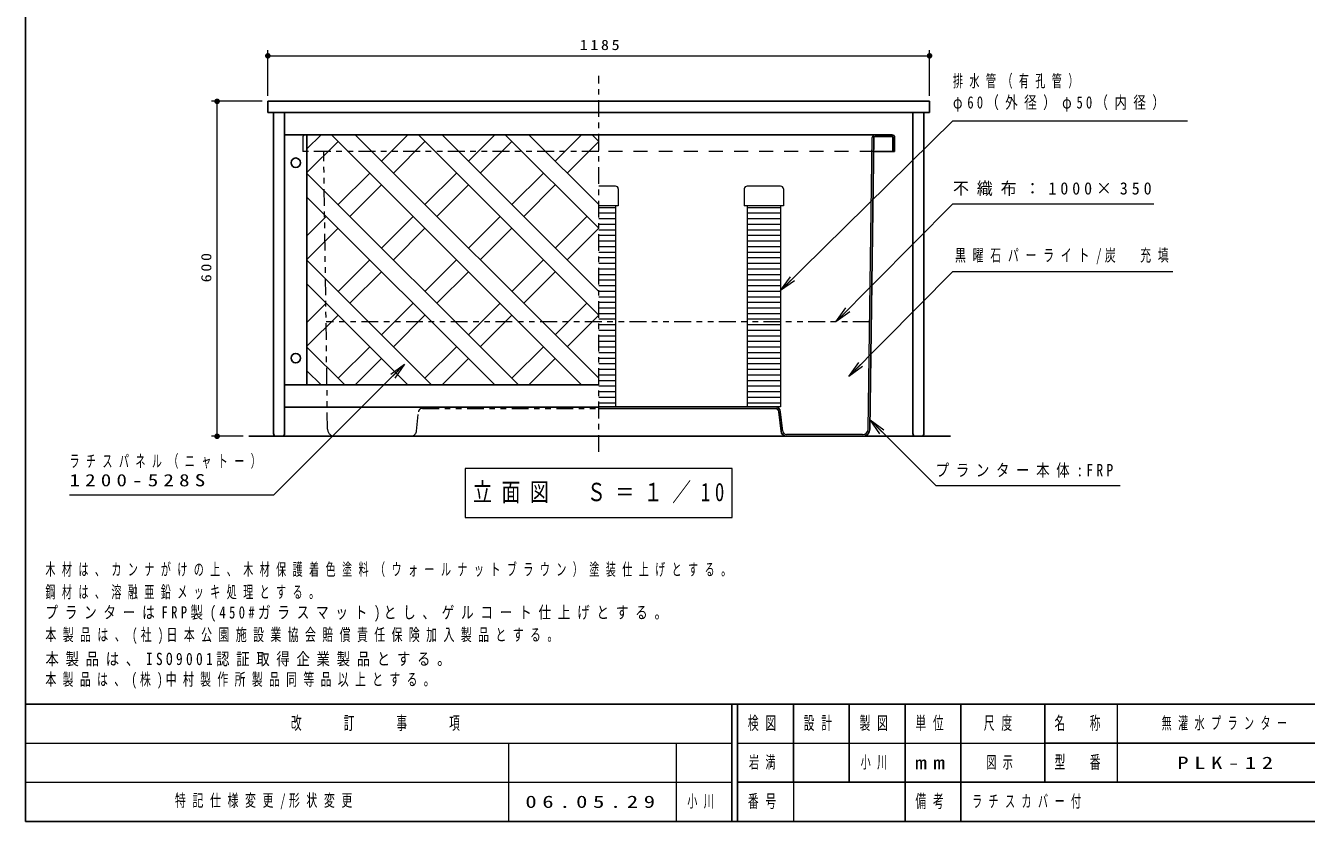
# Model space of a CAD drawing. Units: millimetres on the paper, scale 1:10. Extents: x -365 to 0, y 0 to 257.
# Drawn here: x -365 to -135.6, y 0 to 142.6 of the extents above; entities that cross this region are included whole.
import ezdxf

# ---------------------------------------------------------------- set-up
doc = ezdxf.new("R2010")
doc.units = ezdxf.units.MM
for name, pattern in [('USER1', [4.5, 2.5, -2]), ('USER2', [6, 3, -1, 1, -1]), ('USER3', [8, 3, -1, 1, -1, 1, -1])]:
    doc.linetypes.add(name, pattern=pattern)
doc.layers.add('LY_1', color=7, linetype='Continuous', lineweight=13)
doc.layers.add('LY_2', color=7, linetype='Continuous', lineweight=13)
doc.styles.add('ＭＳ ゴシック', font='')
doc.styles.get('ＭＳ ゴシック').set_extended_font_data('MS Gothic')

# ---------------------------------------------------------------- blocks, each defined once
blk = doc.blocks.new('filled_dot')
at = {"color": 0, "linetype": 'Continuous', "lineweight": -2, "const_width": 1.25}
blk.add_lwpolyline([(-0.625, 0, 1), (0.625, 0, 1)], format="xyb", close=True, dxfattribs=at)

msp = doc.modelspace()

# ---------------------------------------------------------------- linework, layer by layer
at = {"layer": 'LY_1'}
for p, q in [((-321.616, 129.993), (-321.616, 138.148)), ((-203.116, 129.993), (-203.116, 138.148)), ((-321.616, 137.148), (-203.116, 137.148)), ((-322.616, 128.993), (-331.706, 128.993)), ((-330.706, 68.993), (-330.706, 128.993)), ((-214.105, 70.273), (-213.375, 122.503)), ((-259.366, 113.793), (-262.366, 113.793)), ((-258.866, 113.293), (-258.866, 110.293)), ((-236.288, 113.293), (-236.288, 110.293)), ((-229.788, 113.793), (-235.788, 113.793)), ((-229.288, 113.293), (-229.288, 110.293)), ((-258.866, 110.293), (-262.366, 110.293)), ((-259.366, 110.293), (-259.366, 74.293)), ((-229.288, 110.293), (-236.288, 110.293)), ((-235.788, 110.293), (-235.788, 74.293)), ((-229.788, 110.293), (-229.788, 74.293)), ((-262.366, 110), (-259.366, 110)), ((-262.366, 109), (-259.366, 109)), ((-262.366, 108), (-259.366, 108)), ((-235.788, 110), (-229.788, 110)), ((-235.788, 109), (-229.788, 109)), ((-235.788, 108), (-229.788, 108)), ((-262.366, 107), (-259.366, 107)), ((-262.366, 106), (-259.366, 106)), ((-235.788, 107), (-229.788, 107)), ((-235.788, 106), (-229.788, 106)), ((-262.366, 105), (-259.366, 105)), ((-262.366, 104), (-259.366, 104)), ((-235.788, 105), (-229.788, 105)), ((-235.788, 104), (-229.788, 104)), ((-262.366, 103), (-259.366, 103)), ((-262.366, 102), (-259.366, 102)), ((-262.366, 101), (-259.366, 101)), ((-235.788, 103), (-229.788, 103)), ((-235.788, 102), (-229.788, 102)), ((-235.788, 101), (-229.788, 101)), ((-262.366, 100), (-259.366, 100)), ((-262.366, 99), (-259.366, 99)), ((-235.788, 100), (-229.788, 100)), ((-235.788, 99), (-229.788, 99)), ((-262.366, 98), (-259.366, 98)), ((-262.366, 97), (-259.366, 97)), ((-235.788, 98), (-229.788, 98)), ((-235.788, 97), (-229.788, 97)), ((-229.788, 95.117), (-228.001, 97.578)), ((-229.788, 95.117), (-227.651, 97.222)), ((-227.3, 96.865), (-229.788, 95.117)), ((-262.366, 96), (-259.366, 96)), ((-262.366, 95), (-259.366, 95)), ((-235.788, 96), (-229.788, 96)), ((-235.788, 95), (-229.788, 95)), ((-262.366, 94), (-259.366, 94)), ((-262.366, 93), (-259.366, 93)), ((-262.366, 92), (-259.366, 92)), ((-235.788, 94), (-229.788, 94)), ((-235.788, 93), (-229.788, 93)), ((-235.788, 92), (-229.788, 92)), ((-219.884, 89.493), (-218.126, 91.975)), ((-262.366, 91), (-259.366, 91)), ((-262.366, 90), (-259.366, 90)), ((-235.788, 91), (-229.788, 91)), ((-235.788, 90), (-229.788, 90)), ((-219.884, 89.493), (-217.771, 91.623)), ((-217.416, 91.271), (-219.884, 89.493)), ((-262.366, 89), (-259.366, 89)), ((-262.366, 88), (-259.366, 88)), ((-235.788, 89), (-229.788, 89)), ((-235.788, 88), (-229.788, 88)), ((-262.366, 87), (-259.366, 87)), ((-262.366, 86), (-259.366, 86)), ((-262.366, 85), (-259.366, 85)), ((-235.788, 87), (-229.788, 87)), ((-235.788, 86), (-229.788, 86)), ((-235.788, 85), (-229.788, 85)), ((-262.366, 84), (-259.366, 84)), ((-262.366, 83), (-259.366, 83)), ((-235.788, 84), (-229.788, 84)), ((-235.788, 83), (-229.788, 83)), ((-299.614, 80.137), (-297.139, 81.905)), ((-297.139, 81.905), (-299.26, 79.783)), ((-297.139, 81.905), (-298.907, 79.43)), ((-262.366, 82), (-259.366, 82)), ((-262.366, 81), (-259.366, 81)), ((-235.788, 82), (-229.788, 82)), ((-235.788, 81), (-229.788, 81)), ((-217.567, 79.719), (-215.809, 82.201)), ((-217.567, 79.719), (-215.454, 81.849)), ((-215.099, 81.497), (-217.567, 79.719)), ((-262.366, 80), (-259.366, 80)), ((-262.366, 79), (-259.366, 79)), ((-262.366, 78), (-259.366, 78)), ((-235.788, 80), (-229.788, 80)), ((-235.788, 79), (-229.788, 79)), ((-235.788, 78), (-229.788, 78)), ((-262.366, 77), (-259.366, 77)), ((-262.366, 76), (-259.366, 76)), ((-235.788, 77), (-229.788, 77)), ((-235.788, 76), (-229.788, 76)), ((-262.366, 75), (-259.366, 75)), ((-229.788, 74.293), (-262.366, 74.293)), ((-235.788, 75), (-229.788, 75)), ((-229.418, 69.935), (-229.788, 73.376)), ((-212.015, 69.449), (-213.782, 71.924)), ((-213.782, 71.924), (-211.307, 70.156)), ((-213.782, 71.924), (-211.661, 69.803)), ((-326.016, 68.993), (-331.706, 68.993)), ((-215.105, 69.293), (-228.72, 69.293)), ((-286.266, 63.217), (-286.266, 54.417)), ((-238.466, 63.217), (-286.266, 63.217)), ((-238.466, 54.417), (-238.466, 63.217)), ((-286.266, 54.417), (-238.466, 54.417))]:
    msp.add_line(p, q, dxfattribs=at)
at = {"layer": 'LY_1', "linetype": 'USER2'}
msp.add_line((-262.366, 66.191), (-262.366, 133.537), dxfattribs=at)
at = {"layer": 'LY_1', "color": 3, "lineweight": 25}
for p, q in [((-262.366, 128.993), (-321.616, 128.993)), ((-321.616, 126.993), (-321.616, 128.993)), ((-262.366, 128.993), (-203.116, 128.993)), ((-203.116, 126.993), (-203.116, 128.993)), ((-318.616, 126.993), (-321.616, 126.993)), ((-320.616, 69.493), (-320.616, 126.993)), ((-262.366, 126.993), (-318.616, 126.993)), ((-318.616, 126.993), (-318.616, 74.193)), ((-318.616, 69.493), (-318.616, 126.993)), ((-206.116, 126.993), (-262.366, 126.993)), ((-206.116, 69.493), (-206.116, 126.993)), ((-206.116, 126.993), (-203.116, 126.993)), ((-204.116, 69.493), (-204.116, 126.993)), ((-262.366, 122.993), (-318.616, 122.993)), ((-314.616, 78.193), (-314.616, 122.993)), ((-314.616, 120.468), (-312.09, 122.993)), ((-314.616, 116.226), (-309.035, 121.807)), ((-265.421, 78.193), (-310.221, 122.993)), ((-262.366, 79.38), (-305.979, 122.993)), ((-301.256, 118.271), (-296.534, 122.993)), ((-299.135, 116.15), (-293.478, 121.807)), ((-262.366, 90.694), (-294.665, 122.993)), ((-262.366, 94.937), (-290.422, 122.993)), ((-285.7, 118.271), (-280.978, 122.993)), ((-283.579, 116.15), (-277.922, 121.807)), ((-262.366, 106.25), (-279.109, 122.993)), ((-262.366, 110.493), (-274.866, 122.993)), ((-270.144, 118.271), (-265.421, 122.993)), ((-268.022, 116.15), (-262.366, 121.807)), ((-262.366, 121.807), (-263.552, 122.993)), ((-209.866, 122.993), (-262.366, 122.993)), ((-213.805, 70.267), (-213.075, 122.497)), ((-209.866, 122.693), (-212.875, 122.693)), ((-209.666, 122.493), (-209.666, 119.993)), ((-209.366, 122.493), (-209.366, 119.993)), ((-209.366, 119.993), (-213.126, 119.993)), ((-276.735, 78.193), (-314.616, 116.074)), ((-309.035, 110.493), (-303.378, 116.15)), ((-293.478, 110.493), (-287.821, 116.15)), ((-277.922, 110.493), (-272.265, 116.15)), ((-306.913, 108.372), (-301.256, 114.028)), ((-291.357, 108.372), (-285.7, 114.028)), ((-275.801, 108.372), (-270.144, 114.028)), ((-280.978, 78.193), (-314.616, 111.831)), ((-314.616, 104.912), (-311.156, 108.372)), ((-301.256, 102.715), (-295.6, 108.372)), ((-285.7, 102.715), (-280.043, 108.372)), ((-270.144, 102.715), (-264.487, 108.372)), ((-314.616, 100.669), (-309.035, 106.25)), ((-299.135, 100.593), (-293.478, 106.25)), ((-283.579, 100.593), (-277.922, 106.25)), ((-268.022, 100.593), (-262.366, 106.25)), ((-292.292, 78.193), (-314.616, 100.518)), ((-309.035, 94.937), (-303.378, 100.593)), ((-293.478, 94.937), (-287.821, 100.593)), ((-277.922, 94.937), (-272.265, 100.593)), ((-306.913, 92.815), (-301.256, 98.472)), ((-291.357, 92.815), (-285.7, 98.472)), ((-275.801, 92.815), (-270.144, 98.472)), ((-296.534, 78.193), (-314.616, 96.275)), ((-314.616, 89.356), (-311.156, 92.815)), ((-301.256, 87.158), (-295.6, 92.815)), ((-285.7, 87.158), (-280.043, 92.815)), ((-270.144, 87.158), (-264.487, 92.815)), ((-314.616, 85.113), (-309.035, 90.694)), ((-299.135, 85.037), (-293.478, 90.694)), ((-283.579, 85.037), (-277.922, 90.694)), ((-268.022, 85.037), (-262.366, 90.694)), ((-307.848, 78.193), (-314.616, 84.961)), ((-309.035, 79.38), (-303.378, 85.037)), ((-293.478, 79.38), (-287.821, 85.037)), ((-277.922, 79.38), (-272.265, 85.037)), ((-305.979, 78.193), (-301.256, 82.916)), ((-290.422, 78.193), (-285.7, 82.916)), ((-274.866, 78.193), (-270.144, 82.916)), ((-312.091, 78.193), (-314.616, 80.719)), ((-262.366, 78.193), (-318.616, 78.193)), ((-262.366, 74.193), (-318.616, 74.193)), ((-230.785, 73.993), (-262.366, 73.993)), ((-229.717, 69.91), (-230.087, 73.352)), ((-325.016, 68.993), (-199.348, 68.993)), ((-215.105, 68.993), (-228.72, 68.993))]:
    msp.add_line(p, q, dxfattribs=at)
at = {"layer": 'LY_1', "linetype": 'USER3'}
for p, q in [((-315.366, 122.493), (-315.366, 119.993)), ((-262.366, 122.993), (-314.866, 122.993)), ((-262.366, 119.993), (-315.366, 119.993)), ((-310.926, 70.267), (-311.605, 119.993)), ((-213.836, 89.493), (-311.189, 89.493)), ((-293.946, 73.993), (-262.366, 73.993)), ((-295.014, 69.91), (-294.644, 73.352)), ((-296.011, 68.993), (-309.626, 68.993))]:
    msp.add_line(p, q, dxfattribs=at)
at = {"layer": 'LY_1', "linetype": 'USER1'}
msp.add_line((-213.126, 119.993), (-262.366, 119.993), dxfattribs=at)
at = {"layer": 'LY_1'}
for points in [[(-229.788, 95.117), (-198.925, 125.511), (-156.925, 125.511)], [(-219.884, 89.493), (-198.925, 110.618), (-162.925, 110.618)], [(-217.567, 79.719), (-198.925, 98.509), (-159.558, 98.509)], [(-297.139, 81.905), (-320.589, 58.455), (-357.145, 58.455)], [(-213.782, 71.924), (-202.01, 60.152), (-169.01, 60.152)]]:
    msp.add_lwpolyline(points, dxfattribs=at)
at = {"layer": 'LY_1', "color": 3, "lineweight": 25}
for centre in [(-316.616, 117.993), (-316.616, 82.993)]:
    msp.add_circle(centre, 0.85, dxfattribs=at)
at = {"layer": 'LY_1', "linetype": 'USER3'}
for centre, radius, start, end in [((-314.866, 122.493), 0.5, 90, 180), ((-293.946, 73.293), 0.7, 90, 175.23636), ((-309.626, 70.293), 1.3, 181.15036, 270), ((-296.011, 69.993), 1, 270, 355.23636)]:
    msp.add_arc(centre, radius, start, end, dxfattribs=at)
at = {"layer": 'LY_1'}
for centre, radius, start, end in [((-212.875, 122.493), 0.5, 90, 178.84964), ((-259.366, 113.293), 0.5, 0, 90), ((-235.788, 113.293), 0.5, 90, 180), ((-229.788, 113.293), 0.5, 0, 90), ((-230.785, 73.293), 1, 4.76364, 90), ((-228.72, 69.993), 0.7, 184.76364, 270), ((-215.105, 70.293), 1, 270, 358.84964)]:
    msp.add_arc(centre, radius, start, end, dxfattribs=at)
at = {"layer": 'LY_1', "color": 3, "lineweight": 25}
for centre, radius, start, end in [((-212.875, 122.493), 0.2, 90, 178.84964), ((-209.866, 122.493), 0.5, 0, 90), ((-209.866, 122.493), 0.2, 0, 90), ((-230.785, 73.293), 0.7, 4.76364, 90), ((-320.116, 69.493), 0.5, 180, 270), ((-319.116, 69.493), 0.5, 270, 0), ((-228.72, 69.993), 1, 184.76364, 270), ((-215.105, 70.293), 1.3, 270, 358.84964), ((-205.616, 69.493), 0.5, 180, 270), ((-204.616, 69.493), 0.5, 270, 0)]:
    msp.add_arc(centre, radius, start, end, dxfattribs=at)
at = {"layer": 'LY_2', "color": 20, "lineweight": 25}
for p, q in [((-365, 257), (-365, 0)), ((-365, 21), (0, 21)), ((-365, 0), (0, 0))]:
    msp.add_line(p, q, dxfattribs=at)
at = {"layer": 'LY_2', "color": 3, "lineweight": 25}
for p, q in [((-238.5, 21), (-238.5, 0)), ((-237.5, 21), (-237.5, 0)), ((-227.5, 21), (-227.5, 7)), ((-217.5, 21), (-217.5, 7)), ((-207.5, 21), (-207.5, 0)), ((-197.5, 21), (-197.5, 7)), ((-182.5, 21), (-182.5, 7)), ((-182.5, 14), (-70, 14)), ((-237.5, 7), (0, 7)), ((-197.5, 7), (-197.5, 0))]:
    msp.add_line(p, q, dxfattribs=at)
at = {"layer": 'LY_2'}
for p, q in [((-169.5, 21), (-169.5, 7)), ((-365, 14), (-238.5, 14)), ((-278.5, 14), (-278.5, 0)), ((-248.5, 14), (-248.5, 0)), ((-237.5, 14), (-182.5, 14)), ((-365, 7), (-238.5, 7)), ((-227.5, 7), (-227.5, 0))]:
    msp.add_line(p, q, dxfattribs=at)

# ---------------------------------------------------------------- block references
at = {"layer": 'LY_1', "xscale": 0.4, "yscale": 0.4}
msp.add_blockref('filled_dot', (-321.616, 137.148), dxfattribs=at)
for p, rotation in [((-203.116, 137.148), 180), ((-330.706, 128.993), 270), ((-330.706, 68.993), 90)]:
    msp.add_blockref('filled_dot', p, dxfattribs=dict(at, rotation=rotation))

# ---------------------------------------------------------------- texts
at = {"layer": 'LY_1', "style": 'ＭＳ ゴシック'}
for s, insert, char_height, attachment_point in [('\\T1.33;\\W1.15;1185', (-261.966, 138.148), 1.833, 8), ('\\T1.64;\\W0.6;排水管（有孔管）', (-198.925, 132.511), 2.199, 4), ('\\T1.51;\\W0.75;φ60（外径）φ50（内径）', (-198.925, 128.511), 2.199, 4), ('\\T1.5;\\W0.95;不織布：1000×350', (-198.925, 113.268), 2.199, 4), ('\\T1.62;\\W0.65;黒曜石パーライト/炭\u3000充填', (-198.558, 101.159), 2.199, 4), ('\\T1.64;\\W0.6;ラチスパネル（ニャトー）', (-357.145, 64.405), 2.199, 4), ('\\T1.5;\\W0.8;プランター本体:FRP', (-202.01, 62.802), 2.199, 4), ('\\T1.5;\\W1.25;1200-528S', (-357.145, 61.105), 2.199, 4), ('\\T1.51;\\W0.75;立面図\u3000Ｓ＝１／10', (-284.866, 58.817), 3.299, 4), ('\\T1.64;\\W0.6;木材は、カンナがけの上、木材保護着色塗料（ウォールナットブラウン）塗装仕上げとする。', (-361.453, 43.763), 2.199, 7), ('\\T1.64;\\W0.6;鋼材は、溶融亜鉛メッキ処理とする。', (-361.453, 39.763), 2.199, 7), ('\\T1.54;\\W0.75;プランターはFRP製(450#ガラスマット)とし、ゲルコート仕上げとする。', (-361.453, 35.763), 2.199, 7), ('\\T1.59;\\W0.65;本製品は、(社)日本公園施設業協会賠償責任保険加入製品とする。', (-361.453, 31.763), 2.199, 7), ('\\T1.5;\\W0.8;本製品は、ISO9001認証取得企業製品とする。', (-361.453, 27.763), 2.199, 7), ('\\T1.58;\\W0.65;本製品は、(株)中村製作所製品同等品以上とする。', (-361.453, 23.763), 2.199, 7), ('\\T1.64;\\W0.6;無灌水プランター', (-149.75, 17.5), 2.199, 5), ('\\T1.64;\\W0.6;岩満', (-232.5, 10.5), 2.199, 5), ('\\T1.64;\\W0.6;小川', (-212.5, 10.5), 2.199, 5), ('\\T1.64;\\W0.6;図示', (-190, 10.5), 2.199, 5), ('\\T1.5;\\W1.35;PLK-12', (-158.75, 10.5), 2.199, 4), ('\\T1.61;\\W0.65;特記仕様変更/形状変更', (-338.25, 3.5), 2.199, 4), ('\\T1.5;\\W1.35;06.05.29', (-275.5, 3.5), 2.199, 4), ('\\T1.64;\\W0.6;小川', (-246.5, 3.5), 2.199, 4), ('\\T1.64;\\W0.6;ラチスカバー付', (-195.5, 3.5), 2.199, 4)]:
    msp.add_mtext(s, dxfattribs=dict(at, insert=insert, char_height=char_height, attachment_point=attachment_point))
at = {"layer": 'LY_1', "insert": (-331.706, 99.435), "char_height": 1.833, "attachment_point": 8, "rotation": 90, "style": 'ＭＳ ゴシック'}
msp.add_mtext('\\T1.33;\\W1.15;600', dxfattribs=at)
at = {"layer": 'LY_2', "char_height": 2.346, "attachment_point": 5, "style": 'ＭＳ ゴシック'}
for s, insert in [('\\T1.64;\\W0.6;改\u3000\u3000訂\u3000\u3000事\u3000\u3000項', (-301.75, 17.5)), ('\\T1.64;\\W0.6;検図', (-232.5, 17.5)), ('\\T1.64;\\W0.6;設計', (-222.5, 17.5)), ('\\T1.64;\\W0.6;製図', (-212.5, 17.5)), ('\\T1.64;\\W0.6;単位', (-202.5, 17.5)), ('\\T1.64;\\W0.6;尺度', (-190.25, 17.5)), ('\\T1.64;\\W0.6;名\u3000称', (-176, 17.5)), ('\\T1.64;\\W0.6;型\u3000番', (-176, 10.5)), ('\\T1.5;\\W1.35;mm', (-202.5, 10.5)), ('\\T1.64;\\W0.6;番号', (-232.5, 3.5)), ('\\T1.64;\\W0.6;備考', (-202.5, 3.5))]:
    msp.add_mtext(s, dxfattribs=dict(at, insert=insert))

doc.saveas('drawing.dxf')
